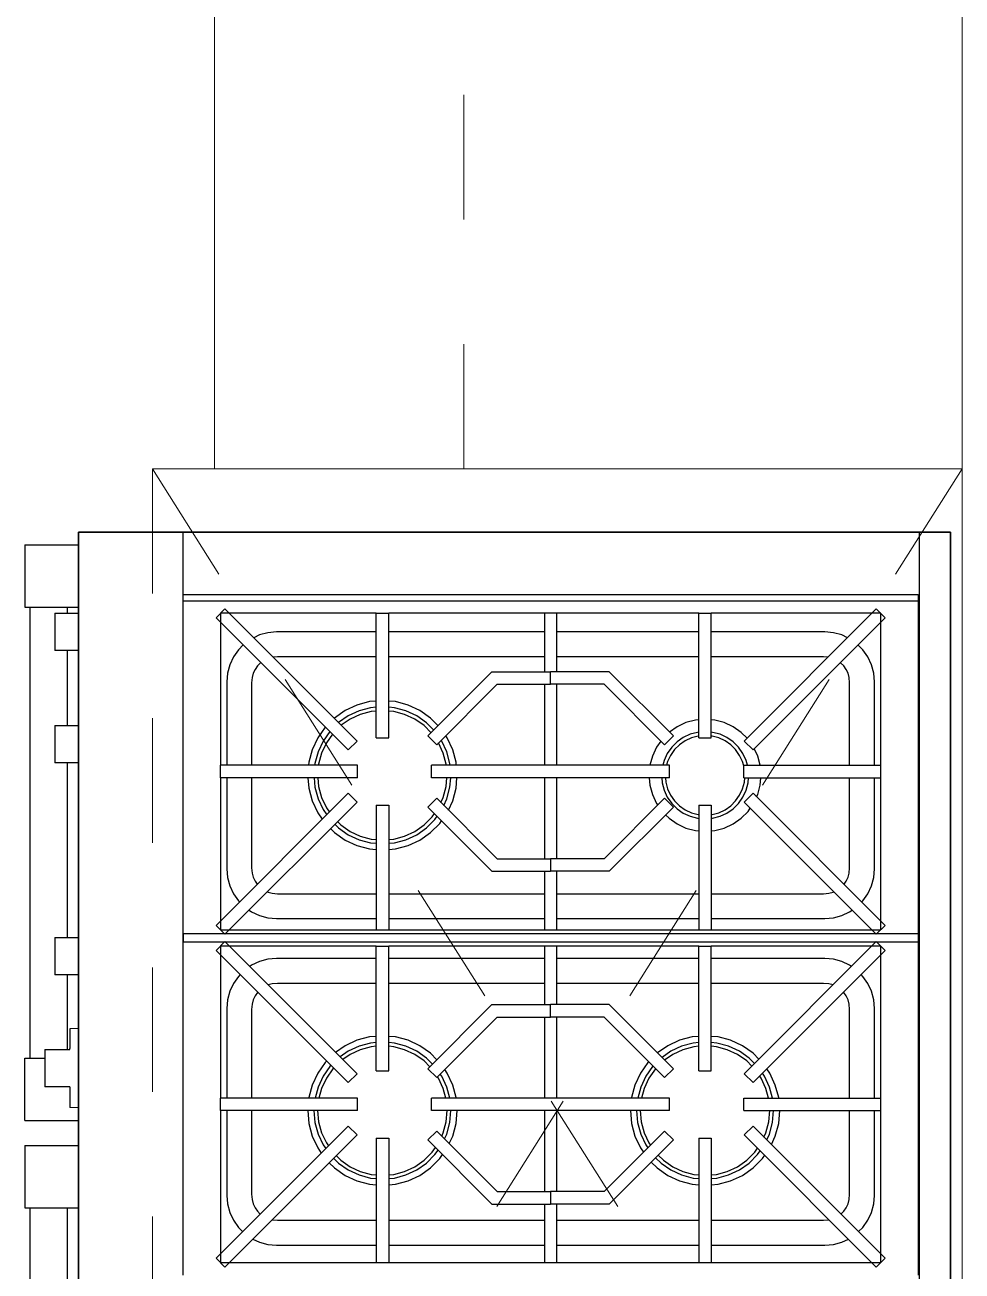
# Model space of a CAD drawing. Header units: metres. Extents: x -232 to 581, y 30 to 789.
# Drawn here: x 108.813 to 109.566, y 383.518 to 384.518 of the extents above; entities that cross this region are included whole.
import ezdxf

# ---------------------------------------------------------------- set-up
doc = ezdxf.new("R2010")
doc.units = ezdxf.units.M
for name, pattern in [('DASHED', [0.75, 0.5, -0.25]), ('DASHED2', [0.375, 0.25, -0.125]), ('HIDDEN2', [0.1875, 0.125, -0.0625])]:
    doc.linetypes.add(name, pattern=pattern)
for name, color, linetype, lineweight in [('01a_Mobiliario', 250, 'Continuous', 0), ('A-EQPM-OVHD', 253, 'DASHED2', 5), ('A-WALL', 250, 'Continuous', 20), ('baños', 140, 'Continuous', 0), ('PROYECCION', 9, 'DASHED', 0)]:
    doc.layers.add(name, color=color, linetype=linetype, lineweight=lineweight)
doc.layers.add('MOBILIARIOS', color=252, linetype='Continuous')
doc.styles.get("Standard").update_dxf_attribs({"font": 'arial.ttf'})

# ---------------------------------------------------------------- blocks, each defined once
blk = doc.blocks.new('A$C3ed47c56')
at = {"layer": 'MOBILIARIOS'}
for p, q in [((0.043, 0.05092), (0.043, 0.98092)), ((0.043, 0.98092), (0.043, 0.05092)), ((0.718, 0.98092), (0.718, 0.05092)), ((0.743, 0.98092), (0.743, 0.05092)), ((0.743, 0.05092), (0.743, 0.98092)), ((0.004, 0.59292), (0.004, 0.91162)), ((0.034, 0.59292), (0.034, 0.74692)), ((0.127, 0.64692), (0.127, 0.37292)), ((0.15346, 0.63338), (0.16053, 0.64045)), ((0.2666, 0.53439), (0.16053, 0.64045)), ((0.5774, 0.53439), (0.68346, 0.64045)), ((0.69053, 0.63338), (0.68346, 0.64045)), ((0.717, 0.37292), (0.717, 0.64692)), ((0.25953, 0.52732), (0.15346, 0.63338)), ((0.157, 0.51492), (0.157, 0.63692)), ((0.157, 0.63692), (0.282, 0.63692)), ((0.282, 0.63692), (0.292, 0.63692)), ((0.282, 0.53692), (0.282, 0.63692)), ((0.292, 0.53692), (0.292, 0.63692)), ((0.292, 0.63692), (0.541, 0.63692)), ((0.417, 0.58992), (0.417, 0.63692)), ((0.427, 0.63692), (0.427, 0.58992)), ((0.541, 0.63692), (0.551, 0.63692)), ((0.541, 0.53692), (0.541, 0.63692)), ((0.551, 0.53692), (0.551, 0.63692)), ((0.551, 0.63692), (0.687, 0.63692)), ((0.58447, 0.52732), (0.69053, 0.63338)), ((0.687, 0.63692), (0.687, 0.51492)), ((0.18297, 0.61801), (0.18832, 0.62051)), ((0.18832, 0.62051), (0.19505, 0.62231)), ((0.19505, 0.62231), (0.202, 0.62292)), ((0.202, 0.62292), (0.282, 0.62292)), ((0.292, 0.62292), (0.417, 0.62292)), ((0.427, 0.62292), (0.541, 0.62292)), ((0.551, 0.62292), (0.642, 0.62292)), ((0.642, 0.62292), (0.64895, 0.62231)), ((0.64895, 0.62231), (0.65568, 0.62051)), ((0.65568, 0.62051), (0.66102, 0.61801)), ((0.17136, 0.60863), (0.17479, 0.61206)), ((0.66921, 0.61206), (0.67264, 0.60863)), ((0.16441, 0.5966), (0.16736, 0.60292)), ((0.16736, 0.60292), (0.17136, 0.60863)), ((0.19847, 0.60252), (0.19854, 0.60254)), ((0.19854, 0.60254), (0.20287, 0.60292)), ((0.20287, 0.60292), (0.282, 0.60292)), ((0.292, 0.60292), (0.417, 0.60292)), ((0.427, 0.60292), (0.541, 0.60292)), ((0.551, 0.60292), (0.64113, 0.60292)), ((0.64113, 0.60292), (0.64546, 0.60254)), ((0.64546, 0.60254), (0.64553, 0.60252)), ((0.67264, 0.60863), (0.67664, 0.60292)), ((0.67664, 0.60292), (0.67959, 0.5966)), ((0, 0.59292), (0.00029, 0.59292)), ((0, 0.54292), (0, 0.59292)), ((0.00029, 0.59292), (0.00115, 0.59292)), ((0.00115, 0.59292), (0.00254, 0.59292)), ((0.00254, 0.59292), (0.00444, 0.59292)), ((0.00444, 0.59292), (0.00679, 0.59292)), ((0.00679, 0.59292), (0.0095, 0.59292)), ((0.0095, 0.59292), (0.0125, 0.59292)), ((0.0125, 0.59292), (0.0157, 0.59292)), ((0.0157, 0.59292), (0.019, 0.59292)), ((0.019, 0.59292), (0.043, 0.59292)), ((0.16261, 0.58986), (0.16441, 0.5966)), ((0.18328, 0.58973), (0.18474, 0.59288)), ((0.18474, 0.59288), (0.18674, 0.59573)), ((0.18674, 0.59573), (0.18893, 0.59792)), ((0.32346, 0.53845), (0.37493, 0.58992)), ((0.37493, 0.58992), (0.422, 0.58992)), ((0.422, 0.57992), (0.422, 0.58992)), ((0.46907, 0.58992), (0.422, 0.58992)), ((0.52053, 0.53845), (0.46907, 0.58992)), ((0.65507, 0.59792), (0.65726, 0.59573)), ((0.65726, 0.59573), (0.65925, 0.59288)), ((0.65925, 0.59288), (0.66072, 0.58973)), ((0.67959, 0.5966), (0.68139, 0.58986)), ((0.162, 0.58292), (0.16261, 0.58986)), ((0.162, 0.51492), (0.162, 0.58292)), ((0.182, 0.58205), (0.18238, 0.58638)), ((0.182, 0.51492), (0.182, 0.58205)), ((0.18238, 0.58638), (0.18328, 0.58973)), ((0.33053, 0.53138), (0.37907, 0.57992)), ((0.37907, 0.57992), (0.422, 0.57992)), ((0.417, 0.51492), (0.417, 0.57992)), ((0.46493, 0.57992), (0.422, 0.57992)), ((0.427, 0.57992), (0.427, 0.51492)), ((0.51346, 0.53138), (0.46493, 0.57992)), ((0.66072, 0.58973), (0.66162, 0.58638)), ((0.66162, 0.58638), (0.662, 0.58205)), ((0.662, 0.58205), (0.662, 0.51492)), ((0.68139, 0.58986), (0.682, 0.58292)), ((0.682, 0.58292), (0.682, 0.51492)), ((0.257, 0.56688), (0.26648, 0.5713)), ((0.26648, 0.5713), (0.27658, 0.57401)), ((0.27658, 0.57401), (0.282, 0.57448)), ((0.292, 0.57448), (0.29742, 0.57401)), ((0.29742, 0.57401), (0.30752, 0.5713)), ((0.30752, 0.5713), (0.317, 0.56688)), ((0.516, 0.56688), (0.52548, 0.5713)), ((0.52548, 0.5713), (0.53558, 0.57401)), ((0.53558, 0.57401), (0.541, 0.57448)), ((0.551, 0.57448), (0.55642, 0.57401)), ((0.55642, 0.57401), (0.56652, 0.5713)), ((0.56652, 0.5713), (0.576, 0.56688)), ((0.24427, 0.55672), (0.24843, 0.56088)), ((0.24843, 0.56088), (0.257, 0.56688)), ((0.25165, 0.55705), (0.2595, 0.56255)), ((0.25357, 0.55475), (0.261, 0.55995)), ((0.2595, 0.56255), (0.26819, 0.5666)), ((0.261, 0.55995), (0.26921, 0.56378)), ((0.26819, 0.5666), (0.27745, 0.56908)), ((0.26921, 0.56378), (0.27797, 0.56613)), ((0.27745, 0.56908), (0.282, 0.56948)), ((0.27797, 0.56613), (0.282, 0.56648)), ((0.292, 0.56948), (0.29655, 0.56908)), ((0.292, 0.56648), (0.29603, 0.56613)), ((0.29603, 0.56613), (0.30478, 0.56378)), ((0.29655, 0.56908), (0.30581, 0.5666)), ((0.30478, 0.56378), (0.313, 0.55995)), ((0.30581, 0.5666), (0.3145, 0.56255)), ((0.313, 0.55995), (0.32042, 0.55475)), ((0.3145, 0.56255), (0.32235, 0.55705)), ((0.317, 0.56688), (0.32557, 0.56088)), ((0.32557, 0.56088), (0.33296, 0.55349)), ((0.50277, 0.55622), (0.50743, 0.56088)), ((0.50743, 0.56088), (0.516, 0.56688)), ((0.51065, 0.55705), (0.5185, 0.56255)), ((0.51257, 0.55475), (0.52, 0.55995)), ((0.5185, 0.56255), (0.52719, 0.5666)), ((0.52, 0.55995), (0.52821, 0.56378)), ((0.52719, 0.5666), (0.53645, 0.56908)), ((0.52821, 0.56378), (0.53697, 0.56613)), ((0.53645, 0.56908), (0.541, 0.56948)), ((0.53697, 0.56613), (0.541, 0.56648)), ((0.551, 0.56948), (0.55555, 0.56908)), ((0.551, 0.56648), (0.55503, 0.56613)), ((0.55503, 0.56613), (0.56378, 0.56378)), ((0.55555, 0.56908), (0.56481, 0.5666)), ((0.56378, 0.56378), (0.572, 0.55995)), ((0.56481, 0.5666), (0.5735, 0.56255)), ((0.572, 0.55995), (0.57942, 0.55475)), ((0.5735, 0.56255), (0.58135, 0.55705)), ((0.576, 0.56688), (0.58457, 0.56088)), ((0.58457, 0.56088), (0.59196, 0.55349)), ((0.24779, 0.5532), (0.25165, 0.55705)), ((0.24991, 0.55108), (0.25357, 0.55475)), ((0.32042, 0.55475), (0.32683, 0.54834)), ((0.32235, 0.55705), (0.32913, 0.55027)), ((0.32913, 0.55027), (0.33166, 0.54666)), ((0.33296, 0.55349), (0.33524, 0.55023)), ((0.50629, 0.5527), (0.51065, 0.55705)), ((0.50841, 0.55058), (0.51257, 0.55475)), ((0.57942, 0.55475), (0.58583, 0.54834)), ((0.58135, 0.55705), (0.58813, 0.55027)), ((0.58813, 0.55027), (0.59025, 0.54724)), ((0.59196, 0.55349), (0.59383, 0.55082)), ((0, 0.54292), (0.00029, 0.54292)), ((0.00029, 0.54292), (0.00115, 0.54292)), ((0.00115, 0.54292), (0.00254, 0.54292)), ((0.00254, 0.54292), (0.00444, 0.54292)), ((0.00444, 0.54292), (0.00679, 0.54292)), ((0.00679, 0.54292), (0.0095, 0.54292)), ((0.0095, 0.54292), (0.0125, 0.54292)), ((0.0125, 0.54292), (0.0157, 0.54292)), ((0.0157, 0.54292), (0.019, 0.54292)), ((0.019, 0.54292), (0.043, 0.54292)), ((0.23062, 0.53544), (0.23504, 0.54492)), ((0.23504, 0.54492), (0.23788, 0.54897)), ((0.23532, 0.53373), (0.23937, 0.54242)), ((0.23814, 0.5327), (0.24197, 0.54092)), ((0.23937, 0.54242), (0.24145, 0.5454)), ((0.24197, 0.54092), (0.2436, 0.54325)), ((0.32683, 0.54834), (0.32952, 0.54451)), ((0.34059, 0.54143), (0.34338, 0.53544)), ((0.48962, 0.53544), (0.49404, 0.54492)), ((0.49404, 0.54492), (0.49646, 0.54838)), ((0.49432, 0.53373), (0.49837, 0.54242)), ((0.49714, 0.5327), (0.50097, 0.54092)), ((0.49837, 0.54242), (0.50004, 0.54481)), ((0.50097, 0.54092), (0.50219, 0.54266)), ((0.58583, 0.54834), (0.58811, 0.5451)), ((0.59927, 0.54212), (0.60238, 0.53544)), ((0.22791, 0.52534), (0.23062, 0.53544)), ((0.23283, 0.52447), (0.23532, 0.53373)), ((0.23579, 0.52395), (0.23814, 0.5327)), ((0.25953, 0.52732), (0.2666, 0.53439)), ((0.282, 0.53692), (0.292, 0.53692)), ((0.33053, 0.53138), (0.32346, 0.53845)), ((0.33459, 0.53544), (0.33586, 0.5327)), ((0.33586, 0.5327), (0.33821, 0.52395)), ((0.33684, 0.53769), (0.33868, 0.53373)), ((0.33868, 0.53373), (0.34116, 0.52447)), ((0.34338, 0.53544), (0.34609, 0.52534)), ((0.48691, 0.52534), (0.48962, 0.53544)), ((0.49183, 0.52447), (0.49432, 0.53373)), ((0.49479, 0.52395), (0.49714, 0.5327)), ((0.51346, 0.53138), (0.52053, 0.53845)), ((0.541, 0.53692), (0.551, 0.53692)), ((0.58447, 0.52732), (0.5774, 0.53439)), ((0.59327, 0.53612), (0.59486, 0.5327)), ((0.59486, 0.5327), (0.59721, 0.52395)), ((0.59552, 0.53837), (0.59768, 0.53373)), ((0.59768, 0.53373), (0.60016, 0.52447)), ((0.60238, 0.53544), (0.60509, 0.52534)), ((0, 0.52292), (0.00029, 0.52292)), ((0, 0.52292), (0, 0.47292)), ((0.00029, 0.52292), (0.00115, 0.52292)), ((0.00115, 0.52292), (0.00254, 0.52292)), ((0.00254, 0.52292), (0.00444, 0.52292)), ((0.00444, 0.52292), (0.00679, 0.52292)), ((0.00679, 0.52292), (0.0095, 0.52292)), ((0.0095, 0.52292), (0.0125, 0.52292)), ((0.0125, 0.52292), (0.0157, 0.52292)), ((0.0157, 0.52292), (0.019, 0.52292)), ((0.019, 0.52292), (0.043, 0.52292)), ((0.227, 0.51492), (0.22791, 0.52534)), ((0.232, 0.51492), (0.23283, 0.52447)), ((0.235, 0.51492), (0.23579, 0.52395)), ((0.33821, 0.52395), (0.339, 0.51492)), ((0.34116, 0.52447), (0.342, 0.51492)), ((0.34609, 0.52534), (0.347, 0.51492)), ((0.486, 0.51492), (0.48691, 0.52534)), ((0.491, 0.51492), (0.49183, 0.52447)), ((0.494, 0.51492), (0.49479, 0.52395)), ((0.59721, 0.52395), (0.598, 0.51492)), ((0.60016, 0.52447), (0.601, 0.51492)), ((0.60509, 0.52534), (0.606, 0.51492)), ((0.043, 0.51269), (0.036, 0.51249)), ((0.036, 0.51201), (0.036, 0.51249)), ((0.036, 0.51059), (0.036, 0.51201)), ((0.036, 0.50826), (0.036, 0.51059)), ((0.157, 0.51492), (0.157, 0.50492)), ((0.267, 0.51492), (0.157, 0.51492)), ((0.267, 0.51492), (0.267, 0.50492)), ((0.3265, 0.51492), (0.3265, 0.50492)), ((0.417, 0.51492), (0.3265, 0.51492)), ((0.427, 0.51492), (0.417, 0.51492)), ((0.5175, 0.51492), (0.427, 0.51492)), ((0.5175, 0.51492), (0.5175, 0.50492)), ((0.577, 0.51492), (0.577, 0.50492)), ((0.577, 0.51492), (0.687, 0.51492)), ((0.687, 0.51492), (0.687, 0.50492)), ((0.036, 0.5051), (0.036, 0.50826)), ((0.036, 0.50121), (0.036, 0.5051)), ((0.036, 0.4967), (0.036, 0.50121)), ((0.267, 0.50492), (0.157, 0.50492)), ((0.157, 0.38292), (0.157, 0.50492)), ((0.162, 0.43292), (0.162, 0.50492)), ((0.182, 0.43379), (0.182, 0.50492)), ((0.22791, 0.5045), (0.22787, 0.50492)), ((0.23062, 0.4944), (0.22791, 0.5045)), ((0.23532, 0.49611), (0.23296, 0.50492)), ((0.23814, 0.49713), (0.23605, 0.50492)), ((0.417, 0.50492), (0.3265, 0.50492)), ((0.33795, 0.50492), (0.33586, 0.49713)), ((0.34104, 0.50492), (0.33868, 0.49611)), ((0.34609, 0.5045), (0.34338, 0.4944)), ((0.34612, 0.50492), (0.34609, 0.5045)), ((0.427, 0.50492), (0.417, 0.50492)), ((0.417, 0.43992), (0.417, 0.50492)), ((0.5175, 0.50492), (0.427, 0.50492)), ((0.427, 0.50492), (0.427, 0.43992)), ((0.48691, 0.5045), (0.48687, 0.50492)), ((0.48962, 0.4944), (0.48691, 0.5045)), ((0.49432, 0.49611), (0.49196, 0.50492)), ((0.49714, 0.49713), (0.49505, 0.50492)), ((0.577, 0.50492), (0.687, 0.50492)), ((0.59695, 0.50492), (0.59486, 0.49713)), ((0.60004, 0.50492), (0.59768, 0.49611)), ((0.60509, 0.5045), (0.60238, 0.4944)), ((0.60512, 0.50492), (0.60509, 0.5045)), ((0.662, 0.50492), (0.662, 0.43379)), ((0.682, 0.50492), (0.682, 0.43292)), ((0.687, 0.50492), (0.687, 0.38292)), ((0.016, 0.49152), (0.016, 0.49592)), ((0.036, 0.49592), (0.016, 0.49592)), ((0.016, 0.4863), (0.016, 0.49152)), ((0.036, 0.49592), (0.036, 0.4967)), ((0.25953, 0.49252), (0.15346, 0.38645)), ((0.23504, 0.48492), (0.23062, 0.4944)), ((0.23937, 0.48742), (0.23532, 0.49611)), ((0.24197, 0.48892), (0.23814, 0.49713)), ((0.25953, 0.49252), (0.2666, 0.48545)), ((0.33586, 0.49713), (0.33203, 0.48892)), ((0.33868, 0.49611), (0.33463, 0.48742)), ((0.34338, 0.4944), (0.33896, 0.48492)), ((0.49404, 0.48492), (0.48962, 0.4944)), ((0.49837, 0.48742), (0.49432, 0.49611)), ((0.50097, 0.48892), (0.49714, 0.49713)), ((0.58447, 0.49252), (0.5774, 0.48545)), ((0.58447, 0.49252), (0.69053, 0.38645)), ((0.59486, 0.49713), (0.59103, 0.48892)), ((0.59768, 0.49611), (0.59363, 0.48742)), ((0.60238, 0.4944), (0.59796, 0.48492)), ((0.016, 0.48092), (0.016, 0.4863)), ((0.016, 0.47554), (0.016, 0.48092)), ((0.2666, 0.48545), (0.16053, 0.37938)), ((0.24104, 0.47635), (0.23504, 0.48492)), ((0.24487, 0.47957), (0.23937, 0.48742)), ((0.24717, 0.48149), (0.24197, 0.48892)), ((0.24783, 0.48082), (0.24717, 0.48149)), ((0.282, 0.48292), (0.292, 0.48292)), ((0.282, 0.48292), (0.282, 0.38292)), ((0.292, 0.48292), (0.292, 0.38292)), ((0.33053, 0.48845), (0.32346, 0.48138)), ((0.32346, 0.48138), (0.37493, 0.42992)), ((0.33053, 0.48845), (0.37907, 0.43992)), ((0.33203, 0.48892), (0.33122, 0.48776)), ((0.33463, 0.48742), (0.33337, 0.48562)), ((0.33896, 0.48492), (0.33695, 0.48204)), ((0.51346, 0.48845), (0.46493, 0.43992)), ((0.52053, 0.48138), (0.46907, 0.42992)), ((0.50004, 0.47635), (0.49404, 0.48492)), ((0.50387, 0.47957), (0.49837, 0.48742)), ((0.50617, 0.48149), (0.50097, 0.48892)), ((0.50633, 0.48132), (0.50617, 0.48149)), ((0.51346, 0.48845), (0.52053, 0.48138)), ((0.541, 0.48292), (0.551, 0.48292)), ((0.541, 0.48292), (0.541, 0.38292)), ((0.551, 0.48292), (0.551, 0.38292)), ((0.5774, 0.48545), (0.68346, 0.37938)), ((0.59103, 0.48892), (0.58981, 0.48718)), ((0.59363, 0.48742), (0.59196, 0.48503)), ((0.59796, 0.48492), (0.59553, 0.48145)), ((0, 0.47292), (0.00029, 0.47292)), ((0.00029, 0.47292), (0.00115, 0.47292)), ((0.00115, 0.47292), (0.00254, 0.47292)), ((0.00254, 0.47292), (0.00444, 0.47292)), ((0.004, 0.11092), (0.004, 0.47292)), ((0.00444, 0.47292), (0.00679, 0.47292)), ((0.00679, 0.47292), (0.0095, 0.47292)), ((0.0095, 0.47292), (0.0125, 0.47292)), ((0.0125, 0.47292), (0.0157, 0.47292)), ((0.0157, 0.47292), (0.016, 0.47292)), ((0.016, 0.47032), (0.016, 0.47554)), ((0.016, 0.46592), (0.016, 0.47032)), ((0.2422, 0.47519), (0.24104, 0.47635)), ((0.24572, 0.47871), (0.24487, 0.47957)), ((0.2595, 0.46729), (0.25299, 0.47184)), ((0.261, 0.46989), (0.25514, 0.47399)), ((0.32042, 0.47508), (0.313, 0.46989)), ((0.32235, 0.47279), (0.3145, 0.46729)), ((0.32509, 0.47975), (0.32042, 0.47508)), ((0.32721, 0.47764), (0.32235, 0.47279)), ((0.33073, 0.47412), (0.32557, 0.46896)), ((0.5007, 0.47569), (0.50004, 0.47635)), ((0.50422, 0.47921), (0.50387, 0.47957)), ((0.5185, 0.46729), (0.51141, 0.47225)), ((0.52, 0.46989), (0.51355, 0.4744)), ((0.57942, 0.47508), (0.572, 0.46989)), ((0.58135, 0.47279), (0.5735, 0.46729)), ((0.58359, 0.47925), (0.57942, 0.47508)), ((0.58571, 0.47714), (0.58135, 0.47279)), ((0.58923, 0.47362), (0.58457, 0.46896)), ((0.016, 0.46592), (0.036, 0.46592)), ((0.034, 0.40592), (0.034, 0.46592)), ((0.036, 0.46592), (0.036, 0.46513)), ((0.036, 0.46063), (0.036, 0.46513)), ((0.036, 0.45673), (0.036, 0.46063)), ((0.257, 0.46296), (0.24942, 0.46827)), ((0.26648, 0.45854), (0.257, 0.46296)), ((0.26819, 0.46324), (0.2595, 0.46729)), ((0.26921, 0.46605), (0.261, 0.46989)), ((0.27745, 0.46075), (0.26819, 0.46324)), ((0.27797, 0.46371), (0.26921, 0.46605)), ((0.282, 0.46036), (0.27745, 0.46075)), ((0.282, 0.46336), (0.27797, 0.46371)), ((0.29603, 0.46371), (0.292, 0.46336)), ((0.29655, 0.46075), (0.292, 0.46036)), ((0.30478, 0.46605), (0.29603, 0.46371)), ((0.30581, 0.46324), (0.29655, 0.46075)), ((0.313, 0.46989), (0.30478, 0.46605)), ((0.3145, 0.46729), (0.30581, 0.46324)), ((0.317, 0.46296), (0.30752, 0.45854)), ((0.32557, 0.46896), (0.317, 0.46296)), ((0.516, 0.46296), (0.50783, 0.46868)), ((0.52548, 0.45854), (0.516, 0.46296)), ((0.52719, 0.46324), (0.5185, 0.46729)), ((0.52821, 0.46605), (0.52, 0.46989)), ((0.53645, 0.46075), (0.52719, 0.46324)), ((0.53697, 0.46371), (0.52821, 0.46605)), ((0.541, 0.46036), (0.53645, 0.46075)), ((0.541, 0.46336), (0.53697, 0.46371)), ((0.55503, 0.46371), (0.551, 0.46336)), ((0.55555, 0.46075), (0.551, 0.46036)), ((0.56378, 0.46605), (0.55503, 0.46371)), ((0.56481, 0.46324), (0.55555, 0.46075)), ((0.572, 0.46989), (0.56378, 0.46605)), ((0.5735, 0.46729), (0.56481, 0.46324)), ((0.576, 0.46296), (0.56652, 0.45854)), ((0.58457, 0.46896), (0.576, 0.46296)), ((0.036, 0.45358), (0.036, 0.45673)), ((0.036, 0.45125), (0.036, 0.45358)), ((0.036, 0.44983), (0.036, 0.45125)), ((0.27658, 0.45583), (0.26648, 0.45854)), ((0.282, 0.45536), (0.27658, 0.45583)), ((0.29742, 0.45583), (0.292, 0.45536)), ((0.30752, 0.45854), (0.29742, 0.45583)), ((0.53558, 0.45583), (0.52548, 0.45854)), ((0.541, 0.45536), (0.53558, 0.45583)), ((0.55642, 0.45583), (0.551, 0.45536)), ((0.56652, 0.45854), (0.55642, 0.45583)), ((0.036, 0.44935), (0.036, 0.44983)), ((0.043, 0.44915), (0.036, 0.44935)), ((0.37907, 0.43992), (0.422, 0.43992)), ((0.422, 0.43992), (0.422, 0.42992)), ((0.46493, 0.43992), (0.422, 0.43992)), ((0.16261, 0.42597), (0.162, 0.43292)), ((0.18238, 0.42946), (0.182, 0.43379)), ((0.37493, 0.42992), (0.422, 0.42992)), ((0.417, 0.38292), (0.417, 0.42992)), ((0.46907, 0.42992), (0.422, 0.42992)), ((0.427, 0.42992), (0.427, 0.38292)), ((0.662, 0.43379), (0.66162, 0.42946)), ((0.682, 0.43292), (0.68139, 0.42597)), ((0.16441, 0.41924), (0.16261, 0.42597)), ((0.18328, 0.4261), (0.18238, 0.42946)), ((0.18474, 0.42296), (0.18328, 0.4261)), ((0.18674, 0.42011), (0.18474, 0.42296)), ((0.18693, 0.41992), (0.18674, 0.42011)), ((0.65726, 0.42011), (0.65707, 0.41992)), ((0.65925, 0.42296), (0.65726, 0.42011)), ((0.66072, 0.4261), (0.65925, 0.42296)), ((0.66162, 0.42946), (0.66072, 0.4261)), ((0.68139, 0.42597), (0.67959, 0.41924)), ((0.16736, 0.41292), (0.16441, 0.41924)), ((0.17136, 0.40721), (0.16736, 0.41292)), ((0.19854, 0.4133), (0.19531, 0.41416)), ((0.20287, 0.41292), (0.19854, 0.4133)), ((0.282, 0.41292), (0.20287, 0.41292)), ((0.417, 0.41292), (0.292, 0.41292)), ((0.541, 0.41292), (0.427, 0.41292)), ((0.64113, 0.41292), (0.551, 0.41292)), ((0.64546, 0.4133), (0.64113, 0.41292)), ((0.64868, 0.41416), (0.64546, 0.4133)), ((0.67664, 0.41292), (0.67264, 0.40721)), ((0.67959, 0.41924), (0.67664, 0.41292)), ((0.024, 0.40152), (0.024, 0.40592)), ((0.043, 0.40592), (0.024, 0.40592)), ((0.024, 0.3963), (0.024, 0.40152)), ((0.17279, 0.40578), (0.17136, 0.40721)), ((0.67264, 0.40721), (0.67121, 0.40578)), ((0.024, 0.39092), (0.024, 0.3963)), ((0.024, 0.38554), (0.024, 0.39092)), ((0.182, 0.39828), (0.18049, 0.39934)), ((0.18832, 0.39533), (0.182, 0.39828)), ((0.19505, 0.39353), (0.18832, 0.39533)), ((0.202, 0.39292), (0.19505, 0.39353)), ((0.282, 0.39292), (0.202, 0.39292)), ((0.417, 0.39292), (0.292, 0.39292)), ((0.541, 0.39292), (0.427, 0.39292)), ((0.642, 0.39292), (0.551, 0.39292)), ((0.64895, 0.39353), (0.642, 0.39292)), ((0.65568, 0.39533), (0.64895, 0.39353)), ((0.662, 0.39828), (0.65568, 0.39533)), ((0.66351, 0.39934), (0.662, 0.39828)), ((0.024, 0.38032), (0.024, 0.38554)), ((0.024, 0.37592), (0.024, 0.38032)), ((0.15346, 0.38645), (0.16053, 0.37938)), ((0.282, 0.38292), (0.157, 0.38292)), ((0.282, 0.38292), (0.292, 0.38292)), ((0.541, 0.38292), (0.292, 0.38292)), ((0.541, 0.38292), (0.551, 0.38292)), ((0.687, 0.38292), (0.551, 0.38292)), ((0.69053, 0.38645), (0.68346, 0.37938)), ((0.717, 0.37292), (0.717, 0.38492)), ((0.717, 0.37992), (0.717, 0.38492)), ((0.024, 0.37592), (0.043, 0.37592)), ((0.034, 0.23592), (0.034, 0.37592)), ((0.717, 0.37992), (0.127, 0.37992)), ((0.127, 0.37992), (0.127, 0.10592)), ((0.127, 0.37292), (0.127, 0.37992)), ((0.127, 0.37292), (0.667, 0.37292)), ((0.15346, 0.36638), (0.16053, 0.37345)), ((0.2666, 0.26739), (0.16053, 0.37345)), ((0.5774, 0.26739), (0.68346, 0.37345)), ((0.667, 0.37292), (0.717, 0.37292)), ((0.69053, 0.36638), (0.68346, 0.37345)), ((0.717, 0.10592), (0.717, 0.37992)), ((0.25953, 0.26032), (0.15346, 0.36638)), ((0.157, 0.24792), (0.157, 0.36992)), ((0.157, 0.36992), (0.282, 0.36992)), ((0.18832, 0.35851), (0.19505, 0.36031)), ((0.19505, 0.36031), (0.202, 0.36092)), ((0.202, 0.36092), (0.282, 0.36092)), ((0.282, 0.36992), (0.292, 0.36992)), ((0.282, 0.26992), (0.282, 0.36992)), ((0.292, 0.26992), (0.292, 0.36992)), ((0.292, 0.36992), (0.541, 0.36992)), ((0.292, 0.36092), (0.417, 0.36092)), ((0.417, 0.32292), (0.417, 0.36992)), ((0.427, 0.36992), (0.427, 0.32292)), ((0.427, 0.36092), (0.541, 0.36092)), ((0.541, 0.36992), (0.551, 0.36992)), ((0.541, 0.26992), (0.541, 0.36992)), ((0.551, 0.26992), (0.551, 0.36992)), ((0.551, 0.36992), (0.687, 0.36992)), ((0.551, 0.36092), (0.642, 0.36092)), ((0.58447, 0.26032), (0.69053, 0.36638)), ((0.642, 0.36092), (0.64895, 0.36031)), ((0.64895, 0.36031), (0.65568, 0.35851)), ((0.687, 0.36992), (0.687, 0.24792)), ((0.1799, 0.35409), (0.182, 0.35556)), ((0.182, 0.35556), (0.18832, 0.35851)), ((0.65568, 0.35851), (0.662, 0.35556)), ((0.662, 0.35556), (0.6641, 0.35409)), ((0.16441, 0.3346), (0.16736, 0.34092)), ((0.16736, 0.34092), (0.17136, 0.34663)), ((0.17136, 0.34663), (0.17229, 0.34756)), ((0.19519, 0.33964), (0.19854, 0.34054)), ((0.19854, 0.34054), (0.20287, 0.34092)), ((0.20287, 0.34092), (0.282, 0.34092)), ((0.292, 0.34092), (0.417, 0.34092)), ((0.427, 0.34092), (0.541, 0.34092)), ((0.551, 0.34092), (0.64113, 0.34092)), ((0.64113, 0.34092), (0.64546, 0.34054)), ((0.64546, 0.34054), (0.64881, 0.33964)), ((0.67171, 0.34756), (0.67264, 0.34663)), ((0.67264, 0.34663), (0.67664, 0.34092)), ((0.67664, 0.34092), (0.67959, 0.3346)), ((0.16261, 0.32786), (0.16441, 0.3346)), ((0.18328, 0.32773), (0.18474, 0.33088)), ((0.18474, 0.33088), (0.18648, 0.33336)), ((0.19461, 0.33937), (0.19519, 0.33964)), ((0.64881, 0.33964), (0.64938, 0.33937)), ((0.65752, 0.33336), (0.65925, 0.33088)), ((0.65925, 0.33088), (0.66072, 0.32773)), ((0.67959, 0.3346), (0.68139, 0.32786)), ((0.162, 0.32092), (0.16261, 0.32786)), ((0.162, 0.24792), (0.162, 0.32092)), ((0.182, 0.32005), (0.18238, 0.32438)), ((0.182, 0.24792), (0.182, 0.32005)), ((0.18238, 0.32438), (0.18328, 0.32773)), ((0.32346, 0.27145), (0.37493, 0.32292)), ((0.37493, 0.32292), (0.422, 0.32292)), ((0.46907, 0.32292), (0.422, 0.32292)), ((0.422, 0.31292), (0.422, 0.32292)), ((0.52053, 0.27145), (0.46907, 0.32292)), ((0.66072, 0.32773), (0.66162, 0.32438)), ((0.66162, 0.32438), (0.662, 0.32005)), ((0.662, 0.32005), (0.662, 0.24792)), ((0.68139, 0.32786), (0.682, 0.32092)), ((0.682, 0.32092), (0.682, 0.24792)), ((0.33053, 0.26438), (0.37907, 0.31292)), ((0.37907, 0.31292), (0.422, 0.31292)), ((0.417, 0.24792), (0.417, 0.31292)), ((0.46493, 0.31292), (0.422, 0.31292)), ((0.427, 0.31292), (0.427, 0.24792)), ((0.51346, 0.26438), (0.46493, 0.31292)), ((0.257, 0.29788), (0.26648, 0.3023)), ((0.26648, 0.3023), (0.27658, 0.30501)), ((0.26819, 0.2976), (0.27745, 0.30008)), ((0.27658, 0.30501), (0.282, 0.30548)), ((0.27745, 0.30008), (0.282, 0.30048)), ((0.292, 0.30548), (0.29742, 0.30501)), ((0.292, 0.30048), (0.29655, 0.30008)), ((0.29655, 0.30008), (0.30581, 0.2976)), ((0.29742, 0.30501), (0.30752, 0.3023)), ((0.30752, 0.3023), (0.317, 0.29788)), ((0.24527, 0.28872), (0.24843, 0.29188)), ((0.24843, 0.29188), (0.257, 0.29788)), ((0.25165, 0.28805), (0.2595, 0.29355)), ((0.25357, 0.28575), (0.261, 0.29095)), ((0.2595, 0.29355), (0.26819, 0.2976)), ((0.261, 0.29095), (0.26921, 0.29478)), ((0.26921, 0.29478), (0.27797, 0.29713)), ((0.27797, 0.29713), (0.282, 0.29748)), ((0.292, 0.29748), (0.29603, 0.29713)), ((0.29603, 0.29713), (0.30478, 0.29478)), ((0.30478, 0.29478), (0.313, 0.29095)), ((0.30581, 0.2976), (0.3145, 0.29355)), ((0.313, 0.29095), (0.32042, 0.28575)), ((0.3145, 0.29355), (0.32235, 0.28805)), ((0.317, 0.29788), (0.32557, 0.29188)), ((0.32557, 0.29188), (0.33296, 0.28449)), ((0.53061, 0.28821), (0.53819, 0.29024)), ((0.53819, 0.29024), (0.541, 0.29048)), ((0.551, 0.29048), (0.55381, 0.29024)), ((0.55381, 0.29024), (0.56139, 0.28821)), ((0.23504, 0.27592), (0.2387, 0.28115)), ((0.24879, 0.2852), (0.25165, 0.28805)), ((0.25091, 0.28308), (0.25357, 0.28575)), ((0.32042, 0.28575), (0.32683, 0.27934)), ((0.32235, 0.28805), (0.32913, 0.28127)), ((0.32913, 0.28127), (0.33084, 0.27883)), ((0.33296, 0.28449), (0.33442, 0.28241)), ((0.51434, 0.27765), (0.51707, 0.28039)), ((0.51707, 0.28039), (0.5235, 0.28489)), ((0.5235, 0.28489), (0.53061, 0.28821)), ((0.53403, 0.27881), (0.53992, 0.28039)), ((0.53992, 0.28039), (0.541, 0.28048)), ((0.551, 0.28048), (0.55208, 0.28039)), ((0.55208, 0.28039), (0.55797, 0.27881)), ((0.56139, 0.28821), (0.5685, 0.28489)), ((0.5685, 0.28489), (0.57492, 0.28039)), ((0.57492, 0.28039), (0.58047, 0.27484)), ((0.23062, 0.26644), (0.23504, 0.27592)), ((0.23532, 0.26473), (0.23937, 0.27342)), ((0.23814, 0.2637), (0.24197, 0.27192)), ((0.23937, 0.27342), (0.24228, 0.27757)), ((0.24197, 0.27192), (0.24442, 0.27543)), ((0.33053, 0.26438), (0.32346, 0.27145)), ((0.32683, 0.27934), (0.32869, 0.27669)), ((0.3362, 0.27005), (0.33868, 0.26473)), ((0.33995, 0.2738), (0.34338, 0.26644)), ((0.51346, 0.26438), (0.52053, 0.27145)), ((0.51919, 0.26842), (0.5235, 0.27273)), ((0.52149, 0.26649), (0.52543, 0.27043)), ((0.5235, 0.27273), (0.5285, 0.27623)), ((0.52543, 0.27043), (0.53, 0.27363)), ((0.5285, 0.27623), (0.53403, 0.27881)), ((0.53, 0.27363), (0.53505, 0.27599)), ((0.53505, 0.27599), (0.54044, 0.27743)), ((0.54044, 0.27743), (0.541, 0.27748)), ((0.551, 0.27748), (0.55156, 0.27743)), ((0.55156, 0.27743), (0.55694, 0.27599)), ((0.55694, 0.27599), (0.562, 0.27363)), ((0.55797, 0.27881), (0.5635, 0.27623)), ((0.562, 0.27363), (0.56657, 0.27043)), ((0.5635, 0.27623), (0.5685, 0.27273)), ((0.56657, 0.27043), (0.57051, 0.26649)), ((0.5685, 0.27273), (0.57281, 0.26842)), ((0.58047, 0.27484), (0.58228, 0.27227)), ((0.22791, 0.25634), (0.23062, 0.26644)), ((0.23283, 0.25547), (0.23532, 0.26473)), ((0.23579, 0.25495), (0.23814, 0.2637)), ((0.25953, 0.26032), (0.2666, 0.26739)), ((0.282, 0.26992), (0.292, 0.26992)), ((0.33395, 0.2678), (0.33586, 0.2637)), ((0.33586, 0.2637), (0.33821, 0.25495)), ((0.33868, 0.26473), (0.34116, 0.25547)), ((0.34338, 0.26644), (0.34609, 0.25634)), ((0.50168, 0.25373), (0.50371, 0.26131)), ((0.50371, 0.26131), (0.50703, 0.26842)), ((0.50703, 0.26842), (0.50802, 0.26983)), ((0.51311, 0.25789), (0.51569, 0.26342)), ((0.51569, 0.26342), (0.51919, 0.26842)), ((0.51593, 0.25686), (0.51829, 0.26192)), ((0.51829, 0.26192), (0.52149, 0.26649)), ((0.541, 0.26992), (0.551, 0.26992)), ((0.57051, 0.26649), (0.57371, 0.26192)), ((0.57281, 0.26842), (0.57631, 0.26342)), ((0.57371, 0.26192), (0.57607, 0.25686)), ((0.57631, 0.26342), (0.57889, 0.25789)), ((0.58447, 0.26032), (0.5774, 0.26739)), ((0.58739, 0.26324), (0.58829, 0.26131)), ((0.58829, 0.26131), (0.59032, 0.25373)), ((0.22717, 0.24792), (0.22791, 0.25634)), ((0.23217, 0.24792), (0.23283, 0.25547)), ((0.23517, 0.24792), (0.23579, 0.25495)), ((0.33821, 0.25495), (0.33882, 0.24792)), ((0.34116, 0.25547), (0.34182, 0.24792)), ((0.34609, 0.25634), (0.34682, 0.24792)), ((0.50117, 0.24792), (0.50168, 0.25373)), ((0.51117, 0.24792), (0.51153, 0.252)), ((0.51153, 0.252), (0.51311, 0.25789)), ((0.51417, 0.24792), (0.51449, 0.25148)), ((0.51449, 0.25148), (0.51593, 0.25686)), ((0.57607, 0.25686), (0.57751, 0.25148)), ((0.57751, 0.25148), (0.57782, 0.24792)), ((0.57889, 0.25789), (0.58047, 0.252)), ((0.58047, 0.252), (0.58082, 0.24792)), ((0.59032, 0.25373), (0.59082, 0.24792)), ((0.157, 0.24792), (0.157, 0.23792)), ((0.267, 0.24792), (0.157, 0.24792)), ((0.267, 0.24792), (0.267, 0.23792)), ((0.3265, 0.24792), (0.3265, 0.23792)), ((0.417, 0.24792), (0.3265, 0.24792)), ((0.427, 0.24792), (0.417, 0.24792)), ((0.5175, 0.24792), (0.427, 0.24792)), ((0.5175, 0.24792), (0.5175, 0.23792)), ((0.577, 0.24792), (0.577, 0.23792)), ((0.577, 0.24792), (0.687, 0.24792)), ((0.687, 0.24792), (0.687, 0.23792)), ((0.024, 0.23152), (0.024, 0.23592)), ((0.043, 0.23592), (0.024, 0.23592)), ((0.024, 0.2263), (0.024, 0.23152)), ((0.267, 0.23792), (0.157, 0.23792)), ((0.157, 0.11592), (0.157, 0.23792)), ((0.162, 0.17092), (0.162, 0.23792)), ((0.182, 0.17179), (0.182, 0.23792)), ((0.22791, 0.2355), (0.2277, 0.23792)), ((0.23062, 0.2254), (0.22791, 0.2355)), ((0.23283, 0.23637), (0.2327, 0.23792)), ((0.23532, 0.22711), (0.23283, 0.23637)), ((0.23579, 0.23689), (0.2357, 0.23792)), ((0.23814, 0.22813), (0.23579, 0.23689)), ((0.417, 0.23792), (0.3265, 0.23792)), ((0.33821, 0.23689), (0.33586, 0.22813)), ((0.3383, 0.23792), (0.33821, 0.23689)), ((0.34116, 0.23637), (0.33868, 0.22711)), ((0.3413, 0.23792), (0.34116, 0.23637)), ((0.34609, 0.2355), (0.34338, 0.2254)), ((0.3463, 0.23792), (0.34609, 0.2355)), ((0.427, 0.23792), (0.417, 0.23792)), ((0.417, 0.17292), (0.417, 0.23792)), ((0.5175, 0.23792), (0.427, 0.23792)), ((0.427, 0.23792), (0.427, 0.17292)), ((0.50371, 0.23053), (0.50173, 0.23792)), ((0.50703, 0.22342), (0.50371, 0.23053)), ((0.51311, 0.23395), (0.51205, 0.23792)), ((0.51569, 0.22842), (0.51311, 0.23395)), ((0.51593, 0.23497), (0.51514, 0.23792)), ((0.51829, 0.22992), (0.51593, 0.23497)), ((0.57607, 0.23497), (0.57371, 0.22992)), ((0.577, 0.23844), (0.57607, 0.23497)), ((0.57889, 0.23395), (0.57631, 0.22842)), ((0.577, 0.23792), (0.687, 0.23792)), ((0.57995, 0.23792), (0.57889, 0.23395)), ((0.58829, 0.23053), (0.58548, 0.22451)), ((0.59027, 0.23792), (0.58829, 0.23053)), ((0.662, 0.23792), (0.662, 0.17179)), ((0.682, 0.23792), (0.682, 0.17092)), ((0.687, 0.23792), (0.687, 0.11592)), ((0.024, 0.22092), (0.024, 0.2263)), ((0.024, 0.21554), (0.024, 0.22092)), ((0.25953, 0.22552), (0.15346, 0.11945)), ((0.23504, 0.21592), (0.23062, 0.2254)), ((0.23937, 0.21842), (0.23532, 0.22711)), ((0.24197, 0.21992), (0.23814, 0.22813)), ((0.25953, 0.22552), (0.2666, 0.21845)), ((0.33053, 0.22145), (0.32346, 0.21438)), ((0.33053, 0.22145), (0.37907, 0.17292)), ((0.33586, 0.22813), (0.33204, 0.21994)), ((0.33868, 0.22711), (0.33463, 0.21842)), ((0.34338, 0.2254), (0.33896, 0.21592)), ((0.51346, 0.22145), (0.46493, 0.17292)), ((0.51049, 0.21848), (0.50703, 0.22342)), ((0.51346, 0.22145), (0.52053, 0.21438)), ((0.51919, 0.22342), (0.51569, 0.22842)), ((0.52149, 0.22535), (0.51829, 0.22992)), ((0.5235, 0.21911), (0.51919, 0.22342)), ((0.52543, 0.22141), (0.52149, 0.22535)), ((0.53, 0.21821), (0.52543, 0.22141)), ((0.56657, 0.22141), (0.562, 0.21821)), ((0.57051, 0.22535), (0.56657, 0.22141)), ((0.57281, 0.22342), (0.5685, 0.21911)), ((0.57371, 0.22992), (0.57051, 0.22535)), ((0.57631, 0.22842), (0.57281, 0.22342)), ((0.58447, 0.22552), (0.5774, 0.21845)), ((0.58447, 0.22552), (0.69053, 0.11945)), ((0.024, 0.21032), (0.024, 0.21554)), ((0.024, 0.20592), (0.024, 0.21032)), ((0.2666, 0.21845), (0.16053, 0.11238)), ((0.24104, 0.20735), (0.23504, 0.21592)), ((0.24475, 0.21074), (0.23937, 0.21842)), ((0.24689, 0.21288), (0.24197, 0.21992)), ((0.282, 0.21592), (0.292, 0.21592)), ((0.282, 0.21592), (0.282, 0.11592)), ((0.292, 0.21592), (0.292, 0.11592)), ((0.32609, 0.21175), (0.32042, 0.20608)), ((0.32346, 0.21438), (0.37493, 0.16292)), ((0.33463, 0.21842), (0.33419, 0.2178)), ((0.33896, 0.21592), (0.33777, 0.21422)), ((0.52053, 0.21438), (0.46907, 0.16292)), ((0.5235, 0.20695), (0.51738, 0.21123)), ((0.5285, 0.21561), (0.5235, 0.21911)), ((0.53403, 0.21303), (0.5285, 0.21561)), ((0.53505, 0.21585), (0.53, 0.21821)), ((0.53992, 0.21145), (0.53403, 0.21303)), ((0.54044, 0.21441), (0.53505, 0.21585)), ((0.541, 0.21136), (0.53992, 0.21145)), ((0.541, 0.21436), (0.54044, 0.21441)), ((0.541, 0.21592), (0.551, 0.21592)), ((0.541, 0.21592), (0.541, 0.11592)), ((0.551, 0.21592), (0.551, 0.11592)), ((0.55156, 0.21441), (0.551, 0.21436)), ((0.55208, 0.21145), (0.551, 0.21136)), ((0.55694, 0.21585), (0.55156, 0.21441)), ((0.55797, 0.21303), (0.55208, 0.21145)), ((0.562, 0.21821), (0.55694, 0.21585)), ((0.5635, 0.21561), (0.55797, 0.21303)), ((0.5685, 0.21911), (0.5635, 0.21561)), ((0.57492, 0.21145), (0.5685, 0.20695)), ((0.57966, 0.21618), (0.57492, 0.21145)), ((0.5774, 0.21845), (0.68346, 0.11238)), ((0.024, 0.20592), (0.043, 0.20592)), ((0.034, 0.14592), (0.034, 0.20592)), ((0.2412, 0.20719), (0.24104, 0.20735)), ((0.24843, 0.19996), (0.24827, 0.20012)), ((0.2595, 0.19829), (0.25182, 0.20367)), ((0.261, 0.20089), (0.25396, 0.20581)), ((0.26921, 0.19705), (0.261, 0.20089)), ((0.313, 0.20089), (0.30478, 0.19705)), ((0.32042, 0.20608), (0.313, 0.20089)), ((0.32235, 0.20379), (0.3145, 0.19829)), ((0.32821, 0.20964), (0.32235, 0.20379)), ((0.33173, 0.20612), (0.32557, 0.19996)), ((0.53061, 0.20363), (0.5235, 0.20695)), ((0.53819, 0.2016), (0.53061, 0.20363)), ((0.541, 0.20136), (0.53819, 0.2016)), ((0.55381, 0.2016), (0.551, 0.20136)), ((0.56139, 0.20363), (0.55381, 0.2016)), ((0.5685, 0.20695), (0.56139, 0.20363)), ((0.257, 0.19396), (0.24843, 0.19996)), ((0.26648, 0.18954), (0.257, 0.19396)), ((0.26819, 0.19424), (0.2595, 0.19829)), ((0.27745, 0.19175), (0.26819, 0.19424)), ((0.27797, 0.19471), (0.26921, 0.19705)), ((0.282, 0.19136), (0.27745, 0.19175)), ((0.282, 0.19436), (0.27797, 0.19471)), ((0.29603, 0.19471), (0.292, 0.19436)), ((0.29655, 0.19175), (0.292, 0.19136)), ((0.30478, 0.19705), (0.29603, 0.19471)), ((0.30581, 0.19424), (0.29655, 0.19175)), ((0.3145, 0.19829), (0.30581, 0.19424)), ((0.317, 0.19396), (0.30752, 0.18954)), ((0.32557, 0.19996), (0.317, 0.19396)), ((0.27658, 0.18683), (0.26648, 0.18954)), ((0.282, 0.18636), (0.27658, 0.18683)), ((0.29742, 0.18683), (0.292, 0.18636)), ((0.30752, 0.18954), (0.29742, 0.18683)), ((0.16261, 0.16397), (0.162, 0.17092)), ((0.18238, 0.16746), (0.182, 0.17179)), ((0.37907, 0.17292), (0.422, 0.17292)), ((0.422, 0.17292), (0.422, 0.16292)), ((0.46493, 0.17292), (0.422, 0.17292)), ((0.662, 0.17179), (0.66162, 0.16746)), ((0.682, 0.17092), (0.68139, 0.16397)), ((0.16441, 0.15724), (0.16261, 0.16397)), ((0.18328, 0.1641), (0.18238, 0.16746)), ((0.18474, 0.16096), (0.18328, 0.1641)), ((0.18674, 0.15811), (0.18474, 0.16096)), ((0.37493, 0.16292), (0.422, 0.16292)), ((0.417, 0.11592), (0.417, 0.16292)), ((0.46907, 0.16292), (0.422, 0.16292)), ((0.427, 0.16292), (0.427, 0.11592)), ((0.65925, 0.16096), (0.65726, 0.15811)), ((0.66072, 0.1641), (0.65925, 0.16096)), ((0.66162, 0.16746), (0.66072, 0.1641)), ((0.68139, 0.16397), (0.67959, 0.15724)), ((0.16736, 0.15092), (0.16441, 0.15724)), ((0.17136, 0.14521), (0.16736, 0.15092)), ((0.18919, 0.15566), (0.18674, 0.15811)), ((0.18947, 0.15546), (0.18919, 0.15566)), ((0.20287, 0.15092), (0.19938, 0.15122)), ((0.282, 0.15092), (0.20287, 0.15092)), ((0.417, 0.15092), (0.292, 0.15092)), ((0.541, 0.15092), (0.427, 0.15092)), ((0.64113, 0.15092), (0.551, 0.15092)), ((0.64462, 0.15122), (0.64113, 0.15092)), ((0.65481, 0.15566), (0.65453, 0.15546)), ((0.65726, 0.15811), (0.65481, 0.15566)), ((0.67664, 0.15092), (0.67264, 0.14521)), ((0.67959, 0.15724), (0.67664, 0.15092)), ((0.024, 0.14152), (0.024, 0.14592)), ((0.043, 0.14592), (0.024, 0.14592)), ((0.024, 0.1363), (0.024, 0.14152)), ((0.17529, 0.14128), (0.17136, 0.14521)), ((0.67264, 0.14521), (0.66871, 0.14128)), ((0.024, 0.13092), (0.024, 0.1363)), ((0.024, 0.12554), (0.024, 0.13092)), ((0.18832, 0.13333), (0.18366, 0.13551)), ((0.19505, 0.13153), (0.18832, 0.13333)), ((0.202, 0.13092), (0.19505, 0.13153)), ((0.282, 0.13092), (0.202, 0.13092)), ((0.417, 0.13092), (0.292, 0.13092)), ((0.541, 0.13092), (0.427, 0.13092)), ((0.642, 0.13092), (0.551, 0.13092)), ((0.64895, 0.13153), (0.642, 0.13092)), ((0.65568, 0.13333), (0.64895, 0.13153)), ((0.66034, 0.13551), (0.65568, 0.13333)), ((0.024, 0.12032), (0.024, 0.12554)), ((0.024, 0.11592), (0.024, 0.12032)), ((0, 0.11092), (0.00029, 0.11092)), ((0, 0.06092), (0, 0.11092)), ((0.00029, 0.11092), (0.00115, 0.11092)), ((0.00115, 0.11092), (0.00254, 0.11092)), ((0.00254, 0.11092), (0.00444, 0.11092)), ((0.00444, 0.11092), (0.00679, 0.11092)), ((0.00679, 0.11092), (0.0095, 0.11092)), ((0.0095, 0.11092), (0.0125, 0.11092)), ((0.0125, 0.11092), (0.0157, 0.11092)), ((0.0157, 0.11092), (0.019, 0.11092)), ((0.019, 0.11092), (0.043, 0.11092)), ((0.024, 0.11592), (0.043, 0.11592)), ((0.034, 0.11092), (0.034, 0.11592)), ((0.15346, 0.11945), (0.16053, 0.11238)), ((0.282, 0.11592), (0.157, 0.11592)), ((0.282, 0.11592), (0.292, 0.11592)), ((0.541, 0.11592), (0.292, 0.11592)), ((0.541, 0.11592), (0.551, 0.11592)), ((0.687, 0.11592), (0.551, 0.11592)), ((0.69053, 0.11945), (0.68346, 0.11238)), ((0.127, 0.10592), (0.717, 0.10592)), ((0.127, 0.10592), (0.127, 0.10092)), ((0.127, 0.10092), (0.717, 0.10092)), ((0.127, 0.10092), (0.127, 0.05092)), ((0.717, 0.10092), (0.717, 0.10592)), ((0, 0.06092), (0.00029, 0.06092)), ((0.00029, 0.06092), (0.00115, 0.06092)), ((0.00115, 0.06092), (0.00254, 0.06092)), ((0.00254, 0.06092), (0.00444, 0.06092)), ((0.00444, 0.06092), (0.00679, 0.06092)), ((0.00679, 0.06092), (0.0095, 0.06092)), ((0.0095, 0.06092), (0.0125, 0.06092)), ((0.0125, 0.06092), (0.0157, 0.06092)), ((0.0157, 0.06092), (0.019, 0.06092)), ((0.019, 0.06092), (0.043, 0.06092)), ((0.743, 0.05092), (0.043, 0.05092)), ((0.043, 0.05092), (0.127, 0.05092)), ((0.127, 0.05092), (0.718, 0.05092)), ((0.718, 0.05092), (0.743, 0.05092))]:
    blk.add_line(p, q, dxfattribs=at)
at = {"layer": 'PROYECCION', "color": 252, "linetype": 'DASHED', "ltscale": 0.1}
for p, q in [((0.1023, 0), (0.1023, 1.03)), ((0.1023, 0), (0.7523, 1.03)), ((0.7523, 0), (0.1023, 1.03)), ((0.1023, 0), (0.7523, 0))]:
    blk.add_line(p, q, dxfattribs=at)
blk = doc.blocks.new('20.03.2026 LN 09 PRIMER NIVEL ARQ')
at = {"layer": '01a_Mobiliario', "color": 1, "transparency": 33554684}
for p, q in [((5.16398, -58.44317), (5.16398, -59.61316)), ((5.16398, -59.61316), (5.76398, -59.61316))]:
    blk.add_line(p, q, dxfattribs=at)
at = {"layer": 'A-EQPM-OVHD', "color": 1, "linetype": 'HIDDEN2'}
blk.add_line((5.36398, -59.61316), (5.76398, -59.61316), dxfattribs=at)
at = {"layer": 'A-WALL', "color": 1}
blk.add_line((5.76398, -58.38317), (5.76398, -62.23224), dxfattribs=at)
at = {"layer": 'PROYECCION', "color": 1, "linetype": 'DASHED', "ltscale": 0.1}
blk.add_line((5.36398, -59.61316), (5.36398, -58.44317), dxfattribs=at)
at = {"layer": 'MOBILIARIOS', "color": 1, "xscale": -1, "rotation": 180}
blk.add_blockref('A$C3ed47c56', (5.01168, -59.61316), dxfattribs=at)
at = {"layer": 'baños', "color": 1, "linetype": 'Continuous'}
for tag, p in [('MODELNUMBER', (-12.06115, -62.07074)), ('TRADENAME', (-12.06115, -62.07078)), ('PRODUCT', (-12.06115, -62.07082)), ('MATERIAL', (-12.06115, -62.07087))]:
    blk.add_attdef(tag, p, '', height=0.0000254, rotation=359.99992, dxfattribs=at)

msp = doc.modelspace()

# ---------------------------------------------------------------- block references
at = {"color": 1}
msp.add_blockref('20.03.2026 LN 09 PRIMER NIVEL ARQ', (103.80178, 443.7748), dxfattribs=at)

doc.saveas('drawing.dxf')
